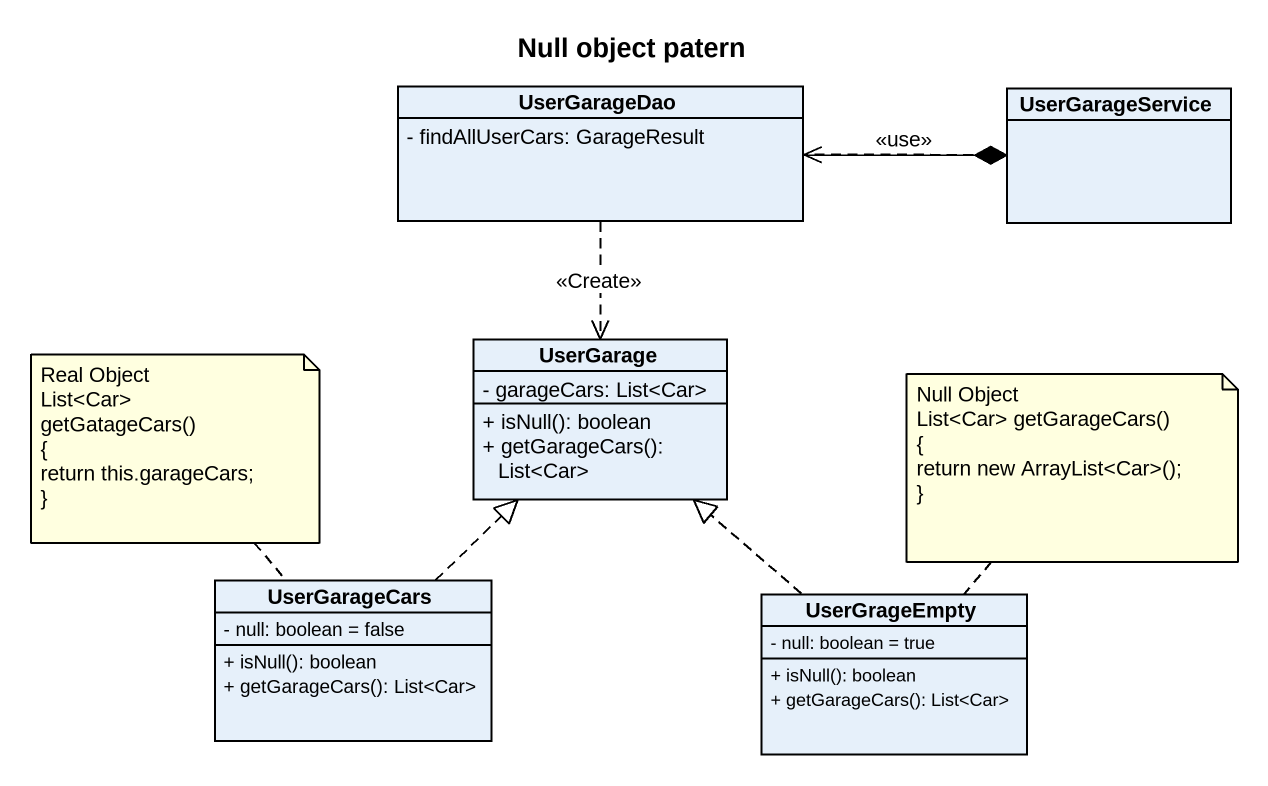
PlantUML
@startuml
title Null object patern
hide circle
hide empty members
skinparam classAttributeIconSize 0
class UserGarageDao {
  - findAllUserCars: GarageResult
}
class UserGarageService
class UserGarage {
  - garageCars: List<Car>
  + isNull(): boolean
  + getGarageCars(): List<Car>
}
class UserGarageCars {
  - null: boolean = false
  + isNull(): boolean
  + getGarageCars(): List<Car>
}
class UserGrageEmpty {
  - null: boolean = true
  + isNull(): boolean
  + getGarageCars(): List<Car>
}
UserGarageDao -right-* UserGarageService
UserGarageDao ..> UserGarage : <<Create>>
UserGarageService .left.> UserGarageDao : <<use>>
UserGarageCars .up.|> UserGarage
UserGrageEmpty .up.|> UserGarage
note top of UserGarageCars
  Real Object
  List<Car> getGatageCars()
  {
  return this.garageCars;
  ~}
end note
note top of UserGrageEmpty
  Null Object
  List<Car> getGarageCars()
  {
  return new ArrayList<Car>();
  ~}
end note
@enduml
